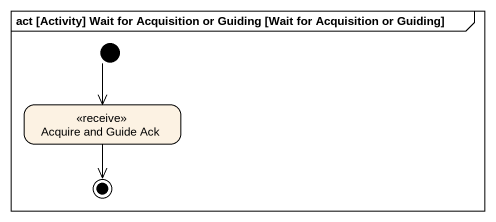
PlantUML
@startuml
mainframe act [Activity] Wait for Acquisition or Guiding [Wait for Acquisition or Guiding]
hide empty description
state "Acquire and Guide Ack" as Acquire_and_Guide_Ack <<receive>>
[*] --> Acquire_and_Guide_Ack
Acquire_and_Guide_Ack --> [*]
@enduml
